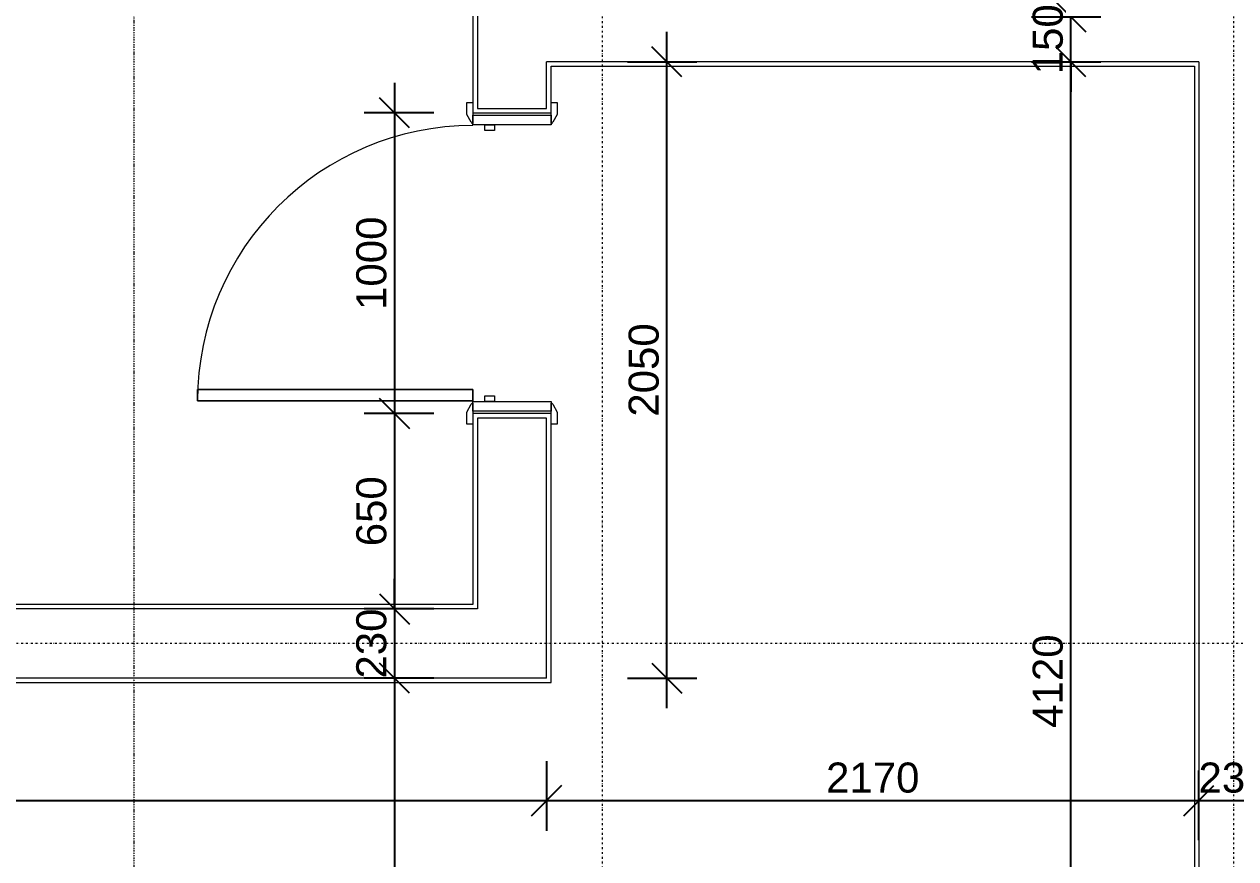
# Model space of a CAD drawing. Header units: millimetres. Extents: x -21051 to 202668, y -15646 to 13691.
# Drawn here: x 124744 to 128774, y 990 to 3766 of the extents above; entities that cross this region are included whole.
import ezdxf

# ---------------------------------------------------------------- set-up
doc = ezdxf.new("R2010")
doc.units = ezdxf.units.MM
doc.linetypes.add('Dash dot', pattern=[15.875, 6.35, -4.7625, 0, -4.7625])
doc.linetypes.add('TD_Level Line', pattern=[8, 4, -2, 0, -2])
for name, color, linetype, lineweight in [('A-ANNO-DIMS', 211, 'Continuous', 9), ('A-DOOR', 31, 'Continuous', 5), ('A-DOOR-FRAM', 31, 'Continuous', 5), ('A-WALL', 113, 'Continuous', 5), ('G-ANNO-SYMB', 111, 'Continuous', 9), ('I-WALL', 2, 'Continuous', 5), ('S-GRID', 1, 'Continuous', 9)]:
    doc.layers.add(name, color=color, linetype=linetype, lineweight=lineweight)
doc.layers.get('0').off()
doc.styles.add('Arial_3', font='arial.ttf', dxfattribs={"height": 100})
doc.dimstyles.new('Arial_1_0', dxfattribs={"dimscale": 304.8, "dimtxt": 102.02594, "dimasz": 0.328084, "dimexe": 0.328084, "dimexo": 0.0625, "dimgap": 0.082021, "dimtad": 1, "dimdec": 0, "dimzin": 0, "dimdsep": 46, "dimtxsty": 'Arial_3', "dimblk1": 'OBLIQUE', "dimblk2": 'OBLIQUE', "dimsah": 1, "dimcen": 0.09, "dimdle": 0.328084, "dimazin": 0, "dimtfac": 1, "dimtdec": 4, "dimtix": 1, "dimtmove": 0, "dimatfit": 3, "dimfxl": 0.492126, "dimfxlon": 1, "dimtvp": 1, "dimtolj": 1, "dimtzin": 0, "dimarcsym": 2})

# ---------------------------------------------------------------- blocks, each defined once
blk = doc.blocks.new('Doors_IntSgl - 1000x2700mm-881395-02_Pent floor')
at = {"layer": 'A-DOOR'}
for p, q in [((-535, 150), (-495, 150)), ((-535, 130), (-535, 150)), ((-465, 130), (-500, 130)), ((-495, 150), (-469, 136)), ((500, 130), (465, 130)), ((469, 136), (495, 150)), ((495, 150), (535, 150)), ((535, 150), (535, 130)), ((-535, -150), (-535, -130)), ((-495, -150), (-535, -150)), ((-500, -130), (-465, -130)), ((-469, -136), (-495, -150)), ((420, -130), (458, -130)), ((420, -1046), (420, -130)), ((420, -130), (420, -1046)), ((458, -130), (420, -130)), ((458, -130), (458, -1046)), ((458, -1046), (458, -130)), ((465, -130), (500, -130)), ((495, -150), (469, -136)), ((535, -150), (495, -150)), ((535, -130), (535, -150)), ((458, -1046), (420, -1046)), ((420, -1046), (458, -1046))]:
    blk.add_line(p, q, dxfattribs=at)
for centre, radius, start, end in [((-473, 129), 8.06, 7.125, 60.2551), ((473, 129), 8.06, 119.7449, 172.875), ((-473, -129), 8.06, 299.7449, 352.875), ((-473, -129), 8.06, 299.7449, 352.875), ((458, -130), 916, 180, 270), ((473, -129), 8.06, 187.125, 240.2551), ((473, -129), 8.06, 187.125, 240.2551)]:
    blk.add_arc(centre, radius, start, end, dxfattribs=at)
at = {"layer": 'A-DOOR-FRAM'}
for p, q in [((-492, 130), (-460, 130)), ((-492, -130), (-492, 130)), ((-460, 130), (-460, -130)), ((460, 130), (492, 130)), ((460, -130), (460, 130)), ((492, 130), (492, -130)), ((-460, -58), (-441, -58)), ((-460, -90), (-460, -58)), ((-441, -58), (-441, -90)), ((441, -58), (460, -58)), ((441, -90), (441, -58)), ((460, -58), (460, -90)), ((-441, -90), (-460, -90)), ((460, -90), (441, -90)), ((-460, -130), (-492, -130)), ((492, -130), (460, -130))]:
    blk.add_line(p, q, dxfattribs=at)
blk = doc.blocks.new('_Oblique')
at = {"color": 0, "linetype": 'ByBlock', "lineweight": -2}
blk.add_line((-0.5, -0.5), (0.5, 0.5), dxfattribs=at)
blk = doc.blocks.new('*D1474')
at = {"layer": 'A-ANNO-DIMS', "color": 0, "lineweight": -2, "transparency": 16777216}
for p, q in [((125975.3, 3570.8), (125975.3, 2370.8)), ((126106.2, 3470.8), (125875.3, 3470.8)), ((126106.2, 2470.8), (125875.3, 2470.8))]:
    blk.add_line(p, q, dxfattribs=at)
at = {"layer": 'Defpoints', "color": 0, "transparency": 16777216}
for p in [(126125.3, 3470.8), (125975.3, 2470.8), (126125.3, 2470.8)]:
    blk.add_point(p, dxfattribs=at)
at = {"layer": 'A-ANNO-DIMS', "color": 0, "lineweight": -2, "transparency": 16777216, "xscale": 100, "yscale": 100, "zscale": 100}
for p, rotation in [((125975.3, 3470.8), 90), ((125975.3, 2470.8), 270)]:
    blk.add_blockref('_Oblique', p, dxfattribs=dict(at, rotation=rotation))
at = {"layer": 'A-ANNO-DIMS', "color": 0, "transparency": 16777216, "insert": (125899.2, 2970.8), "char_height": 100, "width": 369.177, "attachment_point": 5, "rotation": 90, "style": 'Arial_3'}
blk.add_mtext('\\A1;1000', dxfattribs=at)
blk = doc.blocks.new('*D1475')
at = {"layer": 'A-ANNO-DIMS', "color": 0, "lineweight": -2, "transparency": 16777216}
for p, q in [((125975.3, 2570.8), (125975.3, 1720.8)), ((126106.2, 2470.8), (125875.3, 2470.8)), ((126106.2, 1820.8), (125875.3, 1820.8))]:
    blk.add_line(p, q, dxfattribs=at)
at = {"layer": 'Defpoints', "color": 0, "transparency": 16777216}
for p in [(126125.3, 2470.8), (125975.3, 1820.8), (126125.3, 1820.8)]:
    blk.add_point(p, dxfattribs=at)
at = {"layer": 'A-ANNO-DIMS', "color": 0, "lineweight": -2, "transparency": 16777216, "xscale": 100, "yscale": 100, "zscale": 100}
for p, rotation in [((125975.3, 2470.8), 90), ((125975.3, 1820.8), 270)]:
    blk.add_blockref('_Oblique', p, dxfattribs=dict(at, rotation=rotation))
at = {"layer": 'A-ANNO-DIMS', "color": 0, "transparency": 16777216, "insert": (125899.2, 2145.8), "char_height": 100, "width": 276.883, "attachment_point": 5, "rotation": 90, "style": 'Arial_3'}
blk.add_mtext('\\A1;650', dxfattribs=at)
blk = doc.blocks.new('*D1476')
at = {"layer": 'A-ANNO-DIMS', "color": 0, "lineweight": -2, "transparency": 16777216}
for p, q in [((125975.3, 1820.8), (125975.3, 1920.8)), ((126106.2, 1820.8), (125875.3, 1820.8)), ((125975.3, 1820.8), (125975.3, 1590.8)), ((126106.2, 1590.8), (125875.3, 1590.8)), ((125975.3, 1590.8), (125975.3, 1490.8))]:
    blk.add_line(p, q, dxfattribs=at)
at = {"layer": 'Defpoints', "color": 0, "transparency": 16777216}
for p in [(126125.3, 1820.8), (125975.3, 1590.8), (126125.3, 1590.8)]:
    blk.add_point(p, dxfattribs=at)
at = {"layer": 'A-ANNO-DIMS', "color": 0, "lineweight": -2, "transparency": 16777216, "xscale": 100, "yscale": 100, "zscale": 100}
for p, rotation in [((125975.3, 1820.8), 270), ((125975.3, 1590.8), 90)]:
    blk.add_blockref('_Oblique', p, dxfattribs=dict(at, rotation=rotation))
at = {"layer": 'A-ANNO-DIMS', "color": 0, "transparency": 16777216, "insert": (125899.2, 1705.8), "char_height": 100, "width": 276.883, "attachment_point": 5, "rotation": 90, "style": 'Arial_3'}
blk.add_mtext('\\A1;230', dxfattribs=at)
blk = doc.blocks.new('*D1477')
at = {"layer": 'A-ANNO-DIMS', "color": 0, "lineweight": -2, "transparency": 16777216}
for p, q in [((125975.3, 1690.8), (125975.3, -3279.2)), ((126106.2, 1590.8), (125875.3, 1590.8)), ((126106.2, -3179.2), (125875.3, -3179.2))]:
    blk.add_line(p, q, dxfattribs=at)
at = {"layer": 'Defpoints', "color": 0, "transparency": 16777216}
for p in [(126125.3, 1590.8), (125975.3, -3179.2), (126125.3, -3179.2)]:
    blk.add_point(p, dxfattribs=at)
at = {"layer": 'A-ANNO-DIMS', "color": 0, "lineweight": -2, "transparency": 16777216, "xscale": 100, "yscale": 100, "zscale": 100}
for p, rotation in [((125975.3, 1590.8), 90), ((125975.3, -3179.2), 270)]:
    blk.add_blockref('_Oblique', p, dxfattribs=dict(at, rotation=rotation))
at = {"layer": 'A-ANNO-DIMS', "color": 0, "transparency": 16777216, "insert": (125899.2, -794.2), "char_height": 100, "width": 369.177, "attachment_point": 5, "rotation": 90, "style": 'Arial_3'}
blk.add_mtext('\\A1;4770', dxfattribs=at)
blk = doc.blocks.new('*D1487')
at = {"layer": 'A-ANNO-DIMS', "color": 0, "lineweight": -2, "transparency": 16777216}
for p, q in [((128225.4, -579.2), (128225.4, 3740.8)), ((128094.4, 3640.8), (128325.4, 3640.8)), ((128094.4, -479.2), (128325.4, -479.2))]:
    blk.add_line(p, q, dxfattribs=at)
at = {"layer": 'Defpoints', "color": 0, "transparency": 16777216}
for p in [(128075.4, 3640.8), (128225.4, 3640.8), (128075.4, -479.2)]:
    blk.add_point(p, dxfattribs=at)
at = {"layer": 'A-ANNO-DIMS', "color": 0, "lineweight": -2, "transparency": 16777216, "xscale": 100, "yscale": 100, "zscale": 100}
for p, rotation in [((128225.4, 3640.8), 90), ((128225.4, -479.2), 270)]:
    blk.add_blockref('_Oblique', p, dxfattribs=dict(at, rotation=rotation))
at = {"layer": 'A-ANNO-DIMS', "color": 0, "transparency": 16777216, "insert": (128149.3, 1580.8), "char_height": 100, "width": 369.177, "attachment_point": 5, "rotation": 90, "style": 'Arial_3'}
blk.add_mtext('\\A1;4120', dxfattribs=at)
blk = doc.blocks.new('*D1488')
at = {"layer": 'A-ANNO-DIMS', "color": 0, "lineweight": -2, "transparency": 16777216}
for p, q in [((128225.4, 3790.8), (128225.4, 3890.8)), ((128094.4, 3790.8), (128325.4, 3790.8)), ((128225.4, 3640.8), (128225.4, 3790.8)), ((128094.4, 3640.8), (128325.4, 3640.8)), ((128225.4, 3640.8), (128225.4, 3540.8))]:
    blk.add_line(p, q, dxfattribs=at)
at = {"layer": 'Defpoints', "color": 0, "transparency": 16777216}
for p in [(128075.4, 3790.8), (128225.4, 3790.8), (128075.4, 3640.8)]:
    blk.add_point(p, dxfattribs=at)
at = {"layer": 'A-ANNO-DIMS', "color": 0, "lineweight": -2, "transparency": 16777216, "xscale": 100, "yscale": 100, "zscale": 100}
for p, rotation in [((128225.4, 3790.8), 270), ((128225.4, 3640.8), 90)]:
    blk.add_blockref('_Oblique', p, dxfattribs=dict(at, rotation=rotation))
at = {"layer": 'A-ANNO-DIMS', "color": 0, "transparency": 16777216, "insert": (128149.3, 3715.8), "char_height": 100, "width": 276.883, "attachment_point": 5, "rotation": 90, "style": 'Arial_3'}
blk.add_mtext('\\A1;150', dxfattribs=at)
blk = doc.blocks.new('*D1489')
at = {"layer": 'A-ANNO-DIMS', "color": 0, "lineweight": -2, "transparency": 16777216}
for p, q in [((128225.4, 3690.8), (128225.4, 6690.8)), ((128094.4, 6590.8), (128325.4, 6590.8)), ((128094.4, 3790.8), (128325.4, 3790.8))]:
    blk.add_line(p, q, dxfattribs=at)
at = {"layer": 'Defpoints', "color": 0, "transparency": 16777216}
for p in [(128075.4, 6590.8), (128225.4, 6590.8), (128075.4, 3790.8)]:
    blk.add_point(p, dxfattribs=at)
at = {"layer": 'A-ANNO-DIMS', "color": 0, "lineweight": -2, "transparency": 16777216, "xscale": 100, "yscale": 100, "zscale": 100}
for p, rotation in [((128225.4, 6590.8), 90), ((128225.4, 3790.8), 270)]:
    blk.add_blockref('_Oblique', p, dxfattribs=dict(at, rotation=rotation))
at = {"layer": 'A-ANNO-DIMS', "color": 0, "transparency": 16777216, "insert": (128149.3, 5190.8), "char_height": 100, "width": 369.177, "attachment_point": 5, "rotation": 90, "style": 'Arial_3'}
blk.add_mtext('\\A1;2800', dxfattribs=at)
blk = doc.blocks.new('*D1493')
at = {"layer": 'A-ANNO-DIMS', "color": 0, "lineweight": -2, "transparency": 16777216}
for p, q in [((126881.3, 1490.8), (126881.3, 3740.8)), ((126750.3, 3640.8), (126981.3, 3640.8)), ((126750.3, 1590.8), (126981.3, 1590.8))]:
    blk.add_line(p, q, dxfattribs=at)
at = {"layer": 'Defpoints', "color": 0, "transparency": 16777216}
for p in [(126731.3, 3640.8), (126881.3, 3640.8), (126731.3, 1590.8)]:
    blk.add_point(p, dxfattribs=at)
at = {"layer": 'A-ANNO-DIMS', "color": 0, "lineweight": -2, "transparency": 16777216, "xscale": 100, "yscale": 100, "zscale": 100}
for p, rotation in [((126881.3, 3640.8), 90), ((126881.3, 1590.8), 270)]:
    blk.add_blockref('_Oblique', p, dxfattribs=dict(at, rotation=rotation))
at = {"layer": 'A-ANNO-DIMS', "color": 0, "transparency": 16777216, "insert": (126805.2, 2615.8), "char_height": 100, "width": 369.177, "attachment_point": 5, "rotation": 90, "style": 'Arial_3'}
blk.add_mtext('\\A1;2050', dxfattribs=at)
blk = doc.blocks.new('*D1382')
at = {"layer": 'A-ANNO-DIMS', "color": 0, "lineweight": -2, "transparency": 16777216}
for p, q in [((128651.6, 1052.3), (128651.6, 1283.2)), ((128881.6, 1052.3), (128881.6, 1283.2)), ((128651.6, 1183.2), (128551.6, 1183.2)), ((128881.6, 1183.2), (128651.6, 1183.2)), ((128881.6, 1183.2), (128981.6, 1183.2))]:
    blk.add_line(p, q, dxfattribs=at)
at = {"layer": 'Defpoints', "color": 0, "transparency": 16777216}
for p in [(128651.6, 1183.2), (128651.6, 1033.2), (128881.6, 1033.2)]:
    blk.add_point(p, dxfattribs=at)
at = {"layer": 'A-ANNO-DIMS', "color": 0, "lineweight": -2, "transparency": 16777216, "xscale": 100, "yscale": 100, "zscale": 100}
blk.add_blockref('_Oblique', (128651.6, 1183.2), dxfattribs=at)
at = {"layer": 'A-ANNO-DIMS', "color": 0, "lineweight": -2, "transparency": 16777216, "xscale": 100, "yscale": 100, "zscale": 100, "rotation": 180}
blk.add_blockref('_Oblique', (128881.6, 1183.2), dxfattribs=at)
at = {"layer": 'A-ANNO-DIMS', "color": 0, "transparency": 16777216, "insert": (128766.6, 1259.3), "char_height": 100, "width": 276.883, "attachment_point": 5, "style": 'Arial_3'}
blk.add_mtext('\\A1;230', dxfattribs=at)
blk = doc.blocks.new('*D1383')
at = {"layer": 'A-ANNO-DIMS', "color": 0, "lineweight": -2, "transparency": 16777216}
for p, q in [((126481.6, 1314.2), (126481.6, 1083.2)), ((128651.6, 1052.3), (128651.6, 1283.2)), ((128751.6, 1183.2), (126381.6, 1183.2))]:
    blk.add_line(p, q, dxfattribs=at)
at = {"layer": 'Defpoints', "color": 0, "transparency": 16777216}
for p in [(126481.6, 1333.2), (126481.6, 1183.2), (128651.6, 1033.2)]:
    blk.add_point(p, dxfattribs=at)
at = {"layer": 'A-ANNO-DIMS', "color": 0, "lineweight": -2, "transparency": 16777216, "xscale": 100, "yscale": 100, "zscale": 100, "rotation": 180}
blk.add_blockref('_Oblique', (126481.6, 1183.2), dxfattribs=at)
at = {"layer": 'A-ANNO-DIMS', "color": 0, "lineweight": -2, "transparency": 16777216, "xscale": 100, "yscale": 100, "zscale": 100}
blk.add_blockref('_Oblique', (128651.6, 1183.2), dxfattribs=at)
at = {"layer": 'A-ANNO-DIMS', "color": 0, "transparency": 16777216, "insert": (127566.6, 1259.3), "char_height": 100, "width": 369.177, "attachment_point": 5, "style": 'Arial_3'}
blk.add_mtext('\\A1;2170', dxfattribs=at)
blk = doc.blocks.new('*D1384')
at = {"layer": 'A-ANNO-DIMS', "color": 0, "lineweight": -2, "transparency": 16777216}
for p, q in [((126481.6, 1314.2), (126481.6, 1083.2)), ((120781.6, 1052.3), (120781.6, 1283.2)), ((126581.6, 1183.2), (120681.6, 1183.2))]:
    blk.add_line(p, q, dxfattribs=at)
at = {"layer": 'Defpoints', "color": 0, "transparency": 16777216}
for p in [(126481.6, 1333.2), (120781.6, 1183.2), (120781.6, 1033.2)]:
    blk.add_point(p, dxfattribs=at)
at = {"layer": 'A-ANNO-DIMS', "color": 0, "lineweight": -2, "transparency": 16777216, "xscale": 100, "yscale": 100, "zscale": 100, "rotation": 180}
blk.add_blockref('_Oblique', (120781.6, 1183.2), dxfattribs=at)
at = {"layer": 'A-ANNO-DIMS', "color": 0, "lineweight": -2, "transparency": 16777216, "xscale": 100, "yscale": 100, "zscale": 100}
blk.add_blockref('_Oblique', (126481.6, 1183.2), dxfattribs=at)
at = {"layer": 'A-ANNO-DIMS', "color": 0, "transparency": 16777216, "insert": (123631.6, 1259.3), "char_height": 100, "width": 369.177, "attachment_point": 5, "style": 'Arial_3'}
blk.add_mtext('\\A1;5700', dxfattribs=at)

msp = doc.modelspace()

# ---------------------------------------------------------------- linework, layer by layer
at = {"layer": 'A-WALL', "lineweight": 18}
for p, q in [((126251.6, 4975.8), (126251.6, 3485.8)), ((128651.6, 3640.8), (126481.6, 3640.8)), ((126481.6, 3485.8), (126481.6, 3640.8)), ((128651.6, 3640.8), (128651.6, -414.2)), ((126496.6, 3625.8), (128636.6, 3625.8)), ((126251.6, 3485.8), (126481.6, 3485.8)), ((126251.6, 2455.8), (126251.6, 1820.8)), ((126481.6, 2455.8), (126251.6, 2455.8)), ((126481.6, 1590.8), (126481.6, 2455.8)), ((126251.6, 1820.8), (120781.6, 1820.8)), ((126481.6, 1590.8), (120781.6, 1590.8))]:
    msp.add_line(p, q, dxfattribs=at)
at = {"layer": 'G-ANNO-SYMB', "linetype": 'TD_Level Line', "lineweight": 18}
msp.add_line((125108.6, 12010), (125108.6, -13985.5), dxfattribs=at)
at = {"layer": 'I-WALL', "lineweight": 18}
for p, q in [((126236.6, 4990.8), (126236.6, 3470.8)), ((126496.6, 3470.8), (126496.6, 3625.8)), ((128636.6, 3625.8), (128636.6, -429.2)), ((126236.6, 3470.8), (126496.6, 3470.8)), ((126496.6, 2470.8), (126236.6, 2470.8)), ((126236.6, 2470.8), (126236.6, 1835.8)), ((126496.6, 1575.8), (126496.6, 2470.8)), ((126236.6, 1835.8), (120796.6, 1835.8)), ((120796.6, 1575.8), (126496.6, 1575.8))]:
    msp.add_line(p, q, dxfattribs=at)
at = {"layer": 'S-GRID', "linetype": 'Dash dot', "lineweight": 18}
for p, q in [((126666.6, 8999.9), (126666.6, -11369.2)), ((128766.6, 8999.9), (128766.6, -11369.2)), ((141737.6, 1705.8), (116963.2, 1705.8))]:
    msp.add_line(p, q, dxfattribs=at)

# ---------------------------------------------------------------- block references
at = {"layer": 'A-DOOR', "rotation": 269.9999999999998}
msp.add_blockref('Doors_IntSgl - 1000x2700mm-881395-02_Pent floor', (126366.6, 2970.8), dxfattribs=at)

# ---------------------------------------------------------------- dimensions: what is measured, and where the dimension line sits
at = {"layer": 'A-ANNO-DIMS'}
for base, p1, p2, override, picture, middle in [((128225.4, 6590.8), (128075.4, 3790.8), (128075.4, 6590.8), {"dimpost": '<>', "dimfxl": 2800}, '*D1489', (128149.3, 5190.8)), ((128225.4, 3790.8), (128075.4, 3640.8), (128075.4, 3790.8), {"dimpost": '<>', "dimfxl": 150}, '*D1488', (128149.3, 3715.8)), ((126881.3, 3640.8), (126731.3, 1590.8), (126731.3, 3640.8), {"dimpost": '<>', "dimfxl": 2050}, '*D1493', (126805.2, 2615.8)), ((128225.4, 3640.8), (128075.4, -479.2), (128075.4, 3640.8), {"dimpost": '<>', "dimfxl": 4120}, '*D1487', (128149.3, 1580.8)), ((125975.3, 2470.8), (126125.3, 3470.8), (126125.3, 2470.8), {"dimpost": '<>', "dimfxl": 1000}, '*D1474', (125899.2, 2970.8)), ((125975.3, 1820.8), (126125.3, 2470.8), (126125.3, 1820.8), {"dimpost": '<>', "dimfxl": 650}, '*D1475', (125899.2, 2145.8)), ((125975.3, 1590.8), (126125.3, 1820.8), (126125.3, 1590.8), {"dimpost": '<>', "dimfxl": 230}, '*D1476', (125899.2, 1705.8)), ((125975.3, -3179.2), (126125.3, 1590.8), (126125.3, -3179.2), {"dimpost": '<>', "dimfxl": 4770}, '*D1477', (125899.2, -794.2))]:
    dim = msp.add_linear_dim(base=base, p1=p1, p2=p2, angle=90, dimstyle='Arial_1_0', override=override, dxfattribs=at)
    dim.commit()
    dim.dimension.update_dxf_attribs({"geometry": picture, "text_midpoint": middle})
for base, p1, p2, override, picture, middle in [((120781.6, 1183.2), (126481.6, 1333.2), (120781.6, 1033.2), {"dimpost": '<>', "dimfxl": 5707.889277}, '*D1384', (123631.6, 1259.3)), ((126481.6, 1183.2), (128651.6, 1033.2), (126481.6, 1333.2), {"dimpost": '<>', "dimfxl": 2190.639176}, '*D1383', (127566.6, 1259.3)), ((128651.6, 1183.2), (128881.6, 1033.2), (128651.6, 1033.2), {"dimpost": '<>', "dimfxl": 230}, '*D1382', (128766.6, 1259.3))]:
    dim = msp.add_linear_dim(base=base, p1=p1, p2=p2, dimstyle='Arial_1_0', override=override, dxfattribs=at)
    dim.commit()
    dim.dimension.update_dxf_attribs({"geometry": picture, "text_midpoint": middle})

doc.saveas('drawing.dxf')
